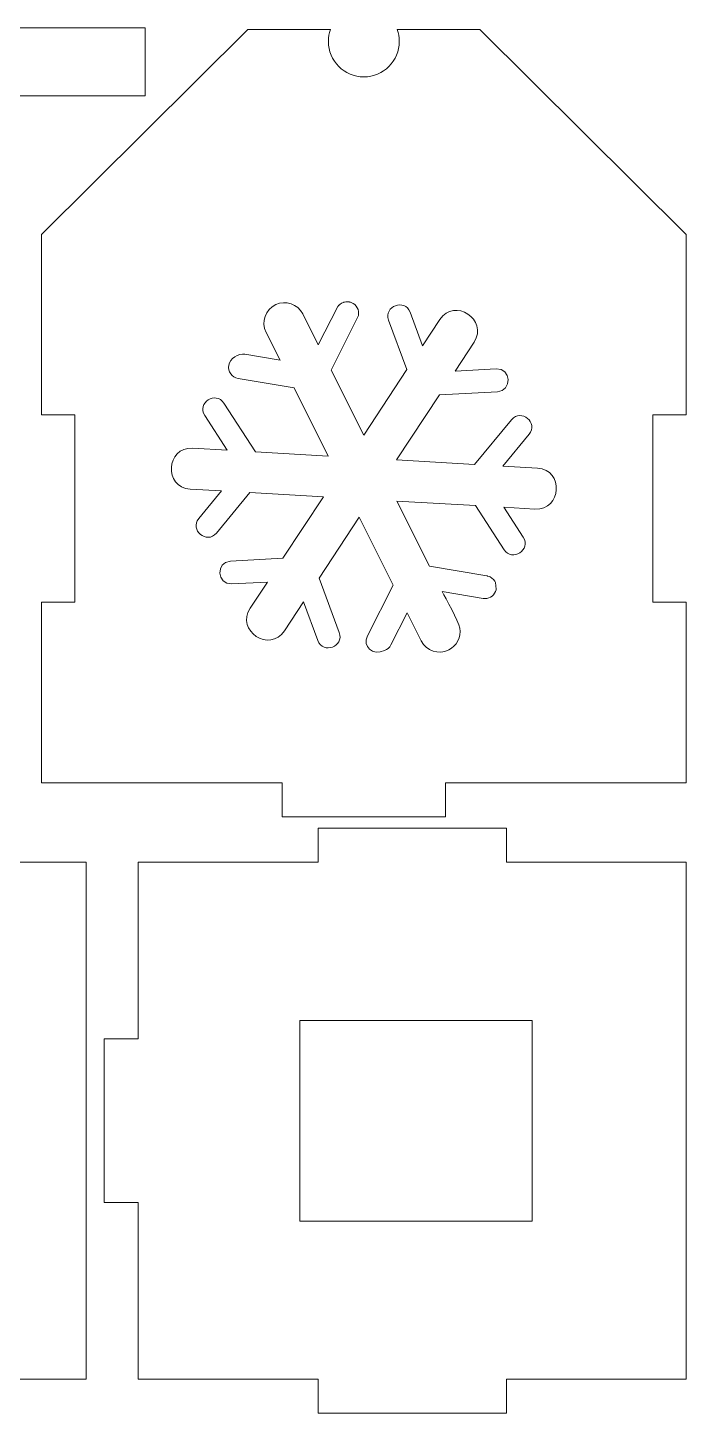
# Model space of a CAD drawing. Header units: centimetres. Extents: x -37 to 30, y -73 to 69.
# Drawn here: x 18.58 to 30.18, y -28.63 to -4.25 of the extents above; entities that cross this region are included whole.
import ezdxf

# ---------------------------------------------------------------- set-up
doc = ezdxf.new("R2010")
doc.units = ezdxf.units.CM
doc.header["$MEASUREMENT"] = 0
doc.layers.add('layer 1', color=7, linetype='Continuous')

msp = doc.modelspace()

# ---------------------------------------------------------------- linework, layer by layer
at = {"layer": 'layer 1', "color": 2, "lineweight": 9}
msp.add_open_spline([(20.65415, -5.44808), (20.65415, -5.44808), (19.74033, -5.44808), (19.74033, -5.44808), (19.74033, -5.44808), (19.74033, -5.44808), (18.65225, -5.44808), (18.65225, -5.44808), (18.65225, -5.44808), (18.65225, -5.44808), (17.41477, -5.44808), (17.41477, -5.44808), (17.41477, -5.44808), (17.41477, -5.44808), (17.41477, -8.49022), (17.41477, -8.49022), (17.41477, -8.49022), (17.41477, -8.81158), (17.37159, -9.1213), (17.29191, -9.41146), (17.29191, -9.41146), (17.66329, -9.46982), (17.94735, -9.7889), (17.94735, -10.17368), (17.94735, -10.17368), (17.94735, -10.59988), (17.59891, -10.94552), (17.16931, -10.94552), (17.16931, -10.94552), (17.13793, -10.94552), (17.10703, -10.9436), (17.07661, -10.94002), (17.07661, -10.94002), (17.08955, -10.9958), (17.09635, -11.05386), (17.09635, -11.1135), (17.09635, -11.1135), (17.09635, -11.5397), (16.74791, -11.88534), (16.31831, -11.88534), (16.31831, -11.88534), (16.18897, -11.88534), (16.06697, -11.85398), (15.95965, -11.79856), (15.95965, -11.79856), (15.85223, -12.24174), (15.45471, -12.57302), (14.97753, -12.58338), (14.97753, -12.58338), (14.50035, -12.57302), (14.10283, -12.24174), (13.99541, -11.79856), (13.99541, -11.79856), (13.88809, -11.85398), (13.76609, -11.88534), (13.63675, -11.88534), (13.63675, -11.88534), (13.20715, -11.88534), (12.85871, -11.5397), (12.85871, -11.1135), (12.85871, -11.1135), (12.85871, -11.05386), (12.86551, -10.9958), (12.87845, -10.94002), (12.87845, -10.94002), (12.84803, -10.9436), (12.81713, -10.94552), (12.78575, -10.94552), (12.78575, -10.94552), (12.35615, -10.94552), (12.00771, -10.59988), (12.00771, -10.17368), (12.00771, -10.17368), (12.00771, -9.7889), (12.29177, -9.46982), (12.66315, -9.41146), (12.66315, -9.41146), (12.58347, -9.1213), (12.54029, -8.81158), (12.54029, -8.49022), (12.54029, -8.49022), (12.54029, -8.49022), (12.54029, -5.44808), (12.54029, -5.44808), (12.54029, -5.44808), (12.54029, -5.44808), (10.72901, -5.44808), (10.72901, -5.44808), (10.72901, -5.44808), (10.72901, -5.44808), (10.21473, -5.44808), (10.21473, -5.44808), (10.21473, -5.44808), (10.21473, -5.44808), (9.30091, -5.44808), (9.30091, -5.44808), (9.30091, -5.44808), (9.30091, -5.44808), (9.30091, -4.53222), (9.30091, -4.53222), (9.30091, -4.53222), (9.30091, -4.53222), (9.30091, -4.24808), (9.30091, -4.24808), (9.30091, -4.24808), (9.30091, -4.24808), (14.97753, -4.24808), (14.97753, -4.24808), (14.97753, -4.24808), (14.97753, -4.24808), (20.65415, -4.24808), (20.65415, -4.24808), (20.65415, -4.24808), (20.65415, -4.24808), (20.65415, -4.53222), (20.65415, -4.53222), (20.65415, -4.53222), (20.65415, -4.53222), (20.65415, -5.44808), (20.65415, -5.44808)], degree=3, knots=[0, 0, 0, 0, 0.03225806, 0.03225806, 0.03225806, 0.03225806, 0.06451613, 0.06451613, 0.06451613, 0.06451613, 0.09677419, 0.09677419, 0.09677419, 0.09677419, 0.12903226, 0.12903226, 0.12903226, 0.12903226, 0.16129032, 0.16129032, 0.16129032, 0.16129032, 0.19354839, 0.19354839, 0.19354839, 0.19354839, 0.22580645, 0.22580645, 0.22580645, 0.22580645, 0.25806452, 0.25806452, 0.25806452, 0.25806452, 0.29032258, 0.29032258, 0.29032258, 0.29032258, 0.32258065, 0.32258065, 0.32258065, 0.32258065, 0.35483871, 0.35483871, 0.35483871, 0.35483871, 0.38709677, 0.38709677, 0.38709677, 0.38709677, 0.41935484, 0.41935484, 0.41935484, 0.41935484, 0.4516129, 0.4516129, 0.4516129, 0.4516129, 0.48387097, 0.48387097, 0.48387097, 0.48387097, 0.51612903, 0.51612903, 0.51612903, 0.51612903, 0.5483871, 0.5483871, 0.5483871, 0.5483871, 0.58064516, 0.58064516, 0.58064516, 0.58064516, 0.61290323, 0.61290323, 0.61290323, 0.61290323, 0.64516129, 0.64516129, 0.64516129, 0.64516129, 0.67741935, 0.67741935, 0.67741935, 0.67741935, 0.70967742, 0.70967742, 0.70967742, 0.70967742, 0.74193548, 0.74193548, 0.74193548, 0.74193548, 0.77419355, 0.77419355, 0.77419355, 0.77419355, 0.80645161, 0.80645161, 0.80645161, 0.80645161, 0.83870968, 0.83870968, 0.83870968, 0.83870968, 0.87096774, 0.87096774, 0.87096774, 0.87096774, 0.90322581, 0.90322581, 0.90322581, 0.90322581, 0.93548387, 0.93548387, 0.93548387, 0.93548387, 1, 1, 1, 1], dxfattribs=at)
at = {"layer": 'layer 1', "color": 250, "lineweight": 9}
for points, knots in [([(30.17761, -7.88648), (30.17761, -7.88648), (26.54251, -4.28056), (26.54251, -4.28056), (26.54251, -4.28056), (26.54251, -4.28056), (25.08929, -4.28056), (25.08929, -4.28056), (25.08929, -4.28056), (25.11241, -4.3458), (25.12505, -4.416), (25.12505, -4.48916), (25.12505, -4.48916), (25.12505, -4.83378), (24.84559, -5.11324), (24.50097, -5.11324), (24.50097, -5.11324), (24.15635, -5.11324), (23.87689, -4.83378), (23.87689, -4.48916), (23.87689, -4.48916), (23.87689, -4.416), (23.88953, -4.3458), (23.91265, -4.28056), (23.91265, -4.28056), (23.91265, -4.28056), (22.45943, -4.28056), (22.45943, -4.28056), (22.45943, -4.28056), (22.45943, -4.28056), (18.82433, -7.88648), (18.82433, -7.88648), (18.82433, -7.88648), (18.82433, -7.88648), (18.82433, -11.06138), (18.82433, -11.06138), (18.82433, -11.06138), (18.82433, -11.06138), (19.41511, -11.06138), (19.41511, -11.06138), (19.41511, -11.06138), (19.41511, -11.06138), (19.41511, -14.35938), (19.41511, -14.35938), (19.41511, -14.35938), (19.41511, -14.35938), (18.82433, -14.35938), (18.82433, -14.35938), (18.82433, -14.35938), (18.82433, -14.35938), (18.82433, -17.5343), (18.82433, -17.5343), (18.82433, -17.5343), (18.82433, -17.5343), (23.06121, -17.5343), (23.06121, -17.5343), (23.06121, -17.5343), (23.06121, -17.5343), (23.06121, -18.1343), (23.06121, -18.1343), (23.06121, -18.1343), (23.06121, -18.1343), (25.94073, -18.1343), (25.94073, -18.1343), (25.94073, -18.1343), (25.94073, -18.1343), (25.94073, -17.5343), (25.94073, -17.5343), (25.94073, -17.5343), (25.94073, -17.5343), (30.17761, -17.5343), (30.17761, -17.5343), (30.17761, -17.5343), (30.17761, -17.5343), (30.17761, -14.35938), (30.17761, -14.35938), (30.17761, -14.35938), (30.17761, -14.35938), (29.58683, -14.35938), (29.58683, -14.35938), (29.58683, -14.35938), (29.58683, -14.35938), (29.58683, -11.06138), (29.58683, -11.06138), (29.58683, -11.06138), (29.58683, -11.06138), (30.17761, -11.06138), (30.17761, -11.06138), (30.17761, -11.06138), (30.17761, -11.06138), (30.17761, -7.88648), (30.17761, -7.88648)], [0, 0, 0, 0, 0.04166667, 0.04166667, 0.04166667, 0.04166667, 0.08333333, 0.08333333, 0.08333333, 0.08333333, 0.125, 0.125, 0.125, 0.125, 0.16666667, 0.16666667, 0.16666667, 0.16666667, 0.20833333, 0.20833333, 0.20833333, 0.20833333, 0.25, 0.25, 0.25, 0.25, 0.29166667, 0.29166667, 0.29166667, 0.29166667, 0.33333333, 0.33333333, 0.33333333, 0.33333333, 0.375, 0.375, 0.375, 0.375, 0.41666667, 0.41666667, 0.41666667, 0.41666667, 0.45833333, 0.45833333, 0.45833333, 0.45833333, 0.5, 0.5, 0.5, 0.5, 0.54166667, 0.54166667, 0.54166667, 0.54166667, 0.58333333, 0.58333333, 0.58333333, 0.58333333, 0.625, 0.625, 0.625, 0.625, 0.66666667, 0.66666667, 0.66666667, 0.66666667, 0.70833333, 0.70833333, 0.70833333, 0.70833333, 0.75, 0.75, 0.75, 0.75, 0.79166667, 0.79166667, 0.79166667, 0.79166667, 0.83333333, 0.83333333, 0.83333333, 0.83333333, 0.875, 0.875, 0.875, 0.875, 0.91666667, 0.91666667, 0.91666667, 0.91666667, 1, 1, 1, 1]), ([(22.49605, -12.42916), (22.49605, -12.42916), (23.78851, -12.5037), (23.78851, -12.5037), (23.78851, -12.5037), (23.78851, -12.5037), (23.07771, -13.58566), (23.07771, -13.58566), (23.07771, -13.58566), (23.07771, -13.58566), (22.15263, -13.63486), (22.15263, -13.63486), (22.15263, -13.63486), (21.89105, -13.64882), (21.91257, -14.05134), (22.17409, -14.03734), (22.17409, -14.03734), (22.17409, -14.03734), (22.80305, -14.0039), (22.80305, -14.0039), (22.80305, -14.0039), (22.80305, -14.0039), (22.50049, -14.46452), (22.50049, -14.46452), (22.50049, -14.46452), (22.24079, -14.85996), (22.84409, -15.25604), (23.10381, -14.86076), (23.10381, -14.86076), (23.10381, -14.86076), (23.43787, -14.35214), (23.43787, -14.35214), (23.43787, -14.35214), (23.43787, -14.35214), (23.69075, -15.03364), (23.69075, -15.03364), (23.69075, -15.03364), (23.78183, -15.27912), (24.15973, -15.13916), (24.06863, -14.8935), (24.06863, -14.8935), (24.06863, -14.8935), (23.71257, -13.93392), (23.71257, -13.93392), (23.71257, -13.93392), (23.71257, -13.93392), (24.41661, -12.86222), (24.41661, -12.86222), (24.41661, -12.86222), (24.41661, -12.86222), (25.01943, -14.0609), (25.01943, -14.0609), (25.01943, -14.0609), (25.01943, -14.0609), (24.56641, -14.95158), (24.56641, -14.95158), (24.56641, -14.95158), (24.47269, -15.13584), (24.65761, -15.31032), (24.86221, -15.20752), (24.86221, -15.20752), (24.91077, -15.1914), (24.95323, -15.15688), (24.97819, -15.10792), (24.97819, -15.10792), (24.97819, -15.10792), (25.26363, -14.54648), (25.26363, -14.54648), (25.26363, -14.54648), (25.26363, -14.54648), (25.51127, -15.0388), (25.51127, -15.0388), (25.51127, -15.0388), (25.60047, -15.2162), (25.81843, -15.28826), (25.99583, -15.19906), (25.99583, -15.19906), (26.13393, -15.12872), (26.21635, -14.9714), (26.18969, -14.81748), (26.18969, -14.81748), (26.16665, -14.68408), (25.93981, -14.28444), (25.88267, -14.1708), (25.88267, -14.1708), (25.88267, -14.1708), (26.59931, -14.29264), (26.59931, -14.29264), (26.59931, -14.29264), (26.69141, -14.30716), (26.78227, -14.25734), (26.81903, -14.17164), (26.81903, -14.17164), (26.81903, -14.17164), (26.82089, -14.16696), (26.82089, -14.16696), (26.82089, -14.16696), (26.82089, -14.16696), (26.82851, -14.1429), (26.82851, -14.1429), (26.82851, -14.1429), (26.82851, -14.1429), (26.83159, -14.12782), (26.83159, -14.12782), (26.83159, -14.12782), (26.83159, -14.12782), (26.81659, -14.011), (26.81659, -14.011), (26.81659, -14.011), (26.81659, -14.011), (26.80515, -13.9896), (26.80515, -13.9896), (26.80515, -13.9896), (26.80515, -13.9896), (26.78207, -13.9586), (26.78207, -13.9586), (26.78207, -13.9586), (26.78207, -13.9586), (26.77537, -13.95152), (26.77537, -13.95152), (26.77537, -13.95152), (26.77537, -13.95152), (26.76103, -13.93842), (26.76103, -13.93842), (26.76103, -13.93842), (26.76103, -13.93842), (26.75723, -13.93538), (26.75723, -13.93538), (26.75723, -13.93538), (26.75723, -13.93538), (26.75335, -13.93238), (26.75335, -13.93238), (26.75335, -13.93238), (26.75335, -13.93238), (26.72425, -13.91418), (26.72425, -13.91418), (26.72425, -13.91418), (26.72425, -13.91418), (26.70605, -13.90606), (26.70605, -13.90606), (26.70605, -13.90606), (26.70605, -13.90606), (26.68201, -13.89832), (26.68201, -13.89832), (26.68201, -13.89832), (26.68201, -13.89832), (26.67699, -13.89718), (26.67699, -13.89718), (26.67699, -13.89718), (26.67699, -13.89718), (26.67193, -13.89604), (26.67193, -13.89604), (26.67193, -13.89604), (26.67193, -13.89604), (26.66681, -13.89522), (26.66681, -13.89522), (26.66681, -13.89522), (26.66681, -13.89522), (25.65787, -13.72378), (25.65787, -13.72378), (25.65787, -13.72378), (25.65787, -13.72378), (25.08173, -12.5783), (25.08173, -12.5783), (25.08173, -12.5783), (25.08173, -12.5783), (26.46433, -12.65802), (26.46433, -12.65802), (26.46433, -12.65802), (26.46433, -12.65802), (26.96949, -13.43456), (26.96949, -13.43456), (26.96949, -13.43456), (27.11245, -13.65416), (27.45009, -13.43418), (27.30733, -13.21478), (27.30733, -13.21478), (27.30733, -13.21478), (26.96383, -12.68678), (26.96383, -12.68678), (26.96383, -12.68678), (26.96383, -12.68678), (27.51403, -12.71848), (27.51403, -12.71848), (27.51403, -12.71848), (27.98619, -12.7457), (28.02777, -12.02514), (27.55561, -11.99792), (27.55561, -11.99792), (27.55561, -11.99792), (26.94801, -11.96288), (26.94801, -11.96288), (26.94801, -11.96288), (26.94801, -11.96288), (27.41181, -11.40314), (27.41181, -11.40314), (27.41181, -11.40314), (27.57891, -11.20158), (27.26859, -10.94424), (27.10143, -11.14594), (27.10143, -11.14594), (27.10143, -11.14594), (26.44851, -11.9341), (26.44851, -11.9341), (26.44851, -11.9341), (26.44851, -11.9341), (25.07817, -11.85508), (25.07817, -11.85508), (25.07817, -11.85508), (25.07817, -11.85508), (25.83179, -10.70782), (25.83179, -10.70782), (25.83179, -10.70782), (25.83179, -10.70782), (26.85381, -10.65354), (26.85381, -10.65354), (26.85381, -10.65354), (27.11547, -10.63962), (27.09383, -10.23714), (26.83237, -10.25108), (26.83237, -10.25108), (26.83237, -10.25108), (26.10647, -10.28964), (26.10647, -10.28964), (26.10647, -10.28964), (26.10647, -10.28964), (26.44065, -9.781), (26.44065, -9.781), (26.44065, -9.781), (26.70031, -9.38566), (26.09703, -8.98944), (25.83735, -9.38476), (25.83735, -9.38476), (25.83735, -9.38476), (25.53479, -9.84532), (25.53479, -9.84532), (25.53479, -9.84532), (25.53479, -9.84532), (25.31569, -9.25476), (25.31569, -9.25476), (25.31569, -9.25476), (25.22465, -9.00932), (24.84677, -9.14924), (24.93781, -9.39496), (24.93781, -9.39496), (24.93781, -9.39496), (25.26001, -10.26352), (25.26001, -10.26352), (25.26001, -10.26352), (25.26001, -10.26352), (24.49971, -11.42102), (24.49971, -11.42102), (24.49971, -11.42102), (24.49971, -11.42102), (23.92359, -10.27546), (23.92359, -10.27546), (23.92359, -10.27546), (23.92359, -10.27546), (24.40459, -9.3155), (24.40459, -9.3155), (24.40459, -9.3155), (24.42467, -9.22008), (24.37317, -9.11872), (24.28039, -9.08388), (24.28039, -9.08388), (24.28039, -9.08388), (24.26607, -9.079), (24.26607, -9.079), (24.26607, -9.079), (24.26607, -9.079), (24.25641, -9.07632), (24.25641, -9.07632), (24.25641, -9.07632), (24.25641, -9.07632), (24.25149, -9.07516), (24.25149, -9.07516), (24.25149, -9.07516), (24.25149, -9.07516), (24.24661, -9.07416), (24.24661, -9.07416), (24.24661, -9.07416), (24.24661, -9.07416), (24.23687, -9.07244), (24.23687, -9.07244), (24.23687, -9.07244), (24.23687, -9.07244), (24.22703, -9.0714), (24.22703, -9.0714), (24.22703, -9.0714), (24.22703, -9.0714), (24.22221, -9.07088), (24.22221, -9.07088), (24.22221, -9.07088), (24.22221, -9.07088), (24.21735, -9.07068), (24.21735, -9.07068), (24.21735, -9.07068), (24.21735, -9.07068), (24.19289, -9.07112), (24.19289, -9.07112), (24.19289, -9.07112), (24.19289, -9.07112), (24.18807, -9.07148), (24.18807, -9.07148), (24.18807, -9.07148), (24.18807, -9.07148), (24.18325, -9.07208), (24.18325, -9.07208), (24.18325, -9.07208), (24.18325, -9.07208), (24.15949, -9.07646), (24.15949, -9.07646), (24.15949, -9.07646), (24.15949, -9.07646), (24.15009, -9.07906), (24.15009, -9.07906), (24.15009, -9.07906), (24.15009, -9.07906), (24.14543, -9.08048), (24.14543, -9.08048), (24.14543, -9.08048), (24.14543, -9.08048), (24.14093, -9.08202), (24.14093, -9.08202), (24.14093, -9.08202), (24.14093, -9.08202), (24.13637, -9.0837), (24.13637, -9.0837), (24.13637, -9.0837), (24.13637, -9.0837), (24.12735, -9.08738), (24.12735, -9.08738), (24.12735, -9.08738), (24.12735, -9.08738), (24.12295, -9.08934), (24.12295, -9.08934), (24.12295, -9.08934), (24.12295, -9.08934), (24.10581, -9.0984), (24.10581, -9.0984), (24.10581, -9.0984), (24.10581, -9.0984), (24.10161, -9.10094), (24.10161, -9.10094), (24.10161, -9.10094), (24.10161, -9.10094), (24.09755, -9.10356), (24.09755, -9.10356), (24.09755, -9.10356), (24.09755, -9.10356), (24.09347, -9.10622), (24.09347, -9.10622), (24.09347, -9.10622), (24.09347, -9.10622), (24.08559, -9.11192), (24.08559, -9.11192), (24.08559, -9.11192), (24.08559, -9.11192), (24.08169, -9.11496), (24.08169, -9.11496), (24.08169, -9.11496), (24.08169, -9.11496), (24.07787, -9.11806), (24.07787, -9.11806), (24.07787, -9.11806), (24.07787, -9.11806), (24.07045, -9.1246), (24.07045, -9.1246), (24.07045, -9.1246), (24.07045, -9.1246), (24.06693, -9.12796), (24.06693, -9.12796), (24.06693, -9.12796), (24.06693, -9.12796), (24.06349, -9.13144), (24.06349, -9.13144), (24.06349, -9.13144), (24.06349, -9.13144), (24.05671, -9.13876), (24.05671, -9.13876), (24.05671, -9.13876), (24.05671, -9.13876), (24.05031, -9.14638), (24.05031, -9.14638), (24.05031, -9.14638), (24.05031, -9.14638), (24.04421, -9.15438), (24.04421, -9.15438), (24.04421, -9.15438), (24.04421, -9.15438), (23.69877, -9.82848), (23.69877, -9.82848), (23.69877, -9.82848), (23.69877, -9.82848), (23.42529, -9.28478), (23.42529, -9.28478), (23.42529, -9.28478), (23.33739, -9.11164), (23.12529, -9.04052), (22.94947, -9.12022), (22.94947, -9.12022), (22.76805, -9.20958), (22.68837, -9.42596), (22.78047, -9.6091), (22.78047, -9.6091), (22.78047, -9.6091), (23.02809, -10.10148), (23.02809, -10.10148), (23.02809, -10.10148), (23.02809, -10.10148), (22.40715, -9.99586), (22.40715, -9.99586), (22.40715, -9.99586), (22.29221, -9.97624), (22.14219, -10.07034), (22.12229, -10.18716), (22.12229, -10.18716), (22.10369, -10.2965), (22.17781, -10.40094), (22.28707, -10.41956), (22.28707, -10.41956), (22.28707, -10.41956), (23.27229, -10.58696), (23.27229, -10.58696), (23.27229, -10.58696), (23.27229, -10.58696), (23.87515, -11.7857), (23.87515, -11.7857), (23.87515, -11.7857), (23.87515, -11.7857), (22.59501, -11.71184), (22.59501, -11.71184), (22.59501, -11.71184), (22.59501, -11.71184), (22.03699, -10.85388), (22.03699, -10.85388), (22.03699, -10.85388), (21.89401, -10.63428), (21.55633, -10.85418), (21.69911, -11.0737), (21.69911, -11.0737), (21.69911, -11.0737), (22.09549, -11.68304), (22.09549, -11.68304), (22.09549, -11.68304), (22.09549, -11.68304), (21.48797, -11.648), (21.48797, -11.648), (21.48797, -11.648), (21.01577, -11.62078), (20.97409, -12.34128), (21.44637, -12.36856), (21.44637, -12.36856), (21.44637, -12.36856), (21.99653, -12.40034), (21.99653, -12.40034), (21.99653, -12.40034), (21.99653, -12.40034), (21.59467, -12.8853), (21.59467, -12.8853), (21.59467, -12.8853), (21.42753, -13.08688), (21.73781, -13.34418), (21.90503, -13.1425), (21.90503, -13.1425), (21.90503, -13.1425), (22.49605, -12.42916), (22.49605, -12.42916)], [0, 0, 0, 0, 0.00847458, 0.00847458, 0.00847458, 0.00847458, 0.01694915, 0.01694915, 0.01694915, 0.01694915, 0.02542373, 0.02542373, 0.02542373, 0.02542373, 0.03389831, 0.03389831, 0.03389831, 0.03389831, 0.04237288, 0.04237288, 0.04237288, 0.04237288, 0.05084746, 0.05084746, 0.05084746, 0.05084746, 0.05932203, 0.05932203, 0.05932203, 0.05932203, 0.06779661, 0.06779661, 0.06779661, 0.06779661, 0.07627119, 0.07627119, 0.07627119, 0.07627119, 0.08474576, 0.08474576, 0.08474576, 0.08474576, 0.09322034, 0.09322034, 0.09322034, 0.09322034, 0.10169492, 0.10169492, 0.10169492, 0.10169492, 0.11016949, 0.11016949, 0.11016949, 0.11016949, 0.11864407, 0.11864407, 0.11864407, 0.11864407, 0.12711864, 0.12711864, 0.12711864, 0.12711864, 0.13559322, 0.13559322, 0.13559322, 0.13559322, 0.1440678, 0.1440678, 0.1440678, 0.1440678, 0.15254237, 0.15254237, 0.15254237, 0.15254237, 0.16101695, 0.16101695, 0.16101695, 0.16101695, 0.16949153, 0.16949153, 0.16949153, 0.16949153, 0.1779661, 0.1779661, 0.1779661, 0.1779661, 0.18644068, 0.18644068, 0.18644068, 0.18644068, 0.19491525, 0.19491525, 0.19491525, 0.19491525, 0.20338983, 0.20338983, 0.20338983, 0.20338983, 0.21186441, 0.21186441, 0.21186441, 0.21186441, 0.22033898, 0.22033898, 0.22033898, 0.22033898, 0.22881356, 0.22881356, 0.22881356, 0.22881356, 0.23728814, 0.23728814, 0.23728814, 0.23728814, 0.24576271, 0.24576271, 0.24576271, 0.24576271, 0.25423729, 0.25423729, 0.25423729, 0.25423729, 0.26271186, 0.26271186, 0.26271186, 0.26271186, 0.27118644, 0.27118644, 0.27118644, 0.27118644, 0.27966102, 0.27966102, 0.27966102, 0.27966102, 0.28813559, 0.28813559, 0.28813559, 0.28813559, 0.29661017, 0.29661017, 0.29661017, 0.29661017, 0.30508475, 0.30508475, 0.30508475, 0.30508475, 0.31355932, 0.31355932, 0.31355932, 0.31355932, 0.3220339, 0.3220339, 0.3220339, 0.3220339, 0.33050847, 0.33050847, 0.33050847, 0.33050847, 0.33898305, 0.33898305, 0.33898305, 0.33898305, 0.34745763, 0.34745763, 0.34745763, 0.34745763, 0.3559322, 0.3559322, 0.3559322, 0.3559322, 0.36440678, 0.36440678, 0.36440678, 0.36440678, 0.37288136, 0.37288136, 0.37288136, 0.37288136, 0.38135593, 0.38135593, 0.38135593, 0.38135593, 0.38983051, 0.38983051, 0.38983051, 0.38983051, 0.39830508, 0.39830508, 0.39830508, 0.39830508, 0.40677966, 0.40677966, 0.40677966, 0.40677966, 0.41525424, 0.41525424, 0.41525424, 0.41525424, 0.42372881, 0.42372881, 0.42372881, 0.42372881, 0.43220339, 0.43220339, 0.43220339, 0.43220339, 0.44067797, 0.44067797, 0.44067797, 0.44067797, 0.44915254, 0.44915254, 0.44915254, 0.44915254, 0.45762712, 0.45762712, 0.45762712, 0.45762712, 0.46610169, 0.46610169, 0.46610169, 0.46610169, 0.47457627, 0.47457627, 0.47457627, 0.47457627, 0.48305085, 0.48305085, 0.48305085, 0.48305085, 0.49152542, 0.49152542, 0.49152542, 0.49152542, 0.5, 0.5, 0.5, 0.5, 0.50847458, 0.50847458, 0.50847458, 0.50847458, 0.51694915, 0.51694915, 0.51694915, 0.51694915, 0.52542373, 0.52542373, 0.52542373, 0.52542373, 0.53389831, 0.53389831, 0.53389831, 0.53389831, 0.54237288, 0.54237288, 0.54237288, 0.54237288, 0.55084746, 0.55084746, 0.55084746, 0.55084746, 0.55932203, 0.55932203, 0.55932203, 0.55932203, 0.56779661, 0.56779661, 0.56779661, 0.56779661, 0.57627119, 0.57627119, 0.57627119, 0.57627119, 0.58474576, 0.58474576, 0.58474576, 0.58474576, 0.59322034, 0.59322034, 0.59322034, 0.59322034, 0.60169492, 0.60169492, 0.60169492, 0.60169492, 0.61016949, 0.61016949, 0.61016949, 0.61016949, 0.61864407, 0.61864407, 0.61864407, 0.61864407, 0.62711864, 0.62711864, 0.62711864, 0.62711864, 0.63559322, 0.63559322, 0.63559322, 0.63559322, 0.6440678, 0.6440678, 0.6440678, 0.6440678, 0.65254237, 0.65254237, 0.65254237, 0.65254237, 0.66101695, 0.66101695, 0.66101695, 0.66101695, 0.66949153, 0.66949153, 0.66949153, 0.66949153, 0.6779661, 0.6779661, 0.6779661, 0.6779661, 0.68644068, 0.68644068, 0.68644068, 0.68644068, 0.69491525, 0.69491525, 0.69491525, 0.69491525, 0.70338983, 0.70338983, 0.70338983, 0.70338983, 0.71186441, 0.71186441, 0.71186441, 0.71186441, 0.72033898, 0.72033898, 0.72033898, 0.72033898, 0.72881356, 0.72881356, 0.72881356, 0.72881356, 0.73728814, 0.73728814, 0.73728814, 0.73728814, 0.74576271, 0.74576271, 0.74576271, 0.74576271, 0.75423729, 0.75423729, 0.75423729, 0.75423729, 0.76271186, 0.76271186, 0.76271186, 0.76271186, 0.77118644, 0.77118644, 0.77118644, 0.77118644, 0.77966102, 0.77966102, 0.77966102, 0.77966102, 0.78813559, 0.78813559, 0.78813559, 0.78813559, 0.79661017, 0.79661017, 0.79661017, 0.79661017, 0.80508475, 0.80508475, 0.80508475, 0.80508475, 0.81355932, 0.81355932, 0.81355932, 0.81355932, 0.8220339, 0.8220339, 0.8220339, 0.8220339, 0.83050847, 0.83050847, 0.83050847, 0.83050847, 0.83898305, 0.83898305, 0.83898305, 0.83898305, 0.84745763, 0.84745763, 0.84745763, 0.84745763, 0.8559322, 0.8559322, 0.8559322, 0.8559322, 0.86440678, 0.86440678, 0.86440678, 0.86440678, 0.87288136, 0.87288136, 0.87288136, 0.87288136, 0.88135593, 0.88135593, 0.88135593, 0.88135593, 0.88983051, 0.88983051, 0.88983051, 0.88983051, 0.89830508, 0.89830508, 0.89830508, 0.89830508, 0.90677966, 0.90677966, 0.90677966, 0.90677966, 0.91525424, 0.91525424, 0.91525424, 0.91525424, 0.92372881, 0.92372881, 0.92372881, 0.92372881, 0.93220339, 0.93220339, 0.93220339, 0.93220339, 0.94067797, 0.94067797, 0.94067797, 0.94067797, 0.94915254, 0.94915254, 0.94915254, 0.94915254, 0.95762712, 0.95762712, 0.95762712, 0.95762712, 0.96610169, 0.96610169, 0.96610169, 0.96610169, 0.97457627, 0.97457627, 0.97457627, 0.97457627, 0.98305085, 0.98305085, 0.98305085, 0.98305085, 1, 1, 1, 1]), ([(19.61019, -23.4838), (19.61019, -23.4838), (19.61019, -28.03202), (19.61019, -28.03202), (19.61019, -28.03202), (19.61019, -28.03202), (16.44531, -28.03202), (16.44531, -28.03202), (16.44531, -28.03202), (16.44531, -28.03202), (16.44531, -28.63202), (16.44531, -28.63202), (16.44531, -28.63202), (16.44531, -28.63202), (13.12727, -28.63202), (13.12727, -28.63202), (13.12727, -28.63202), (13.12727, -28.63202), (13.12727, -28.03202), (13.12727, -28.03202), (13.12727, -28.03202), (13.12727, -28.03202), (9.96237, -28.03202), (9.96237, -28.03202), (9.96237, -28.03202), (9.96237, -28.03202), (9.96237, -24.92356), (9.96237, -24.92356), (9.96237, -24.92356), (9.96237, -24.92356), (9.36237, -24.92356), (9.36237, -24.92356), (9.36237, -24.92356), (9.36237, -24.92356), (9.36237, -22.04404), (9.36237, -22.04404), (9.36237, -22.04404), (9.36237, -22.04404), (9.96237, -22.04404), (9.96237, -22.04404), (9.96237, -22.04404), (9.96237, -22.04404), (9.96237, -18.93558), (9.96237, -18.93558), (9.96237, -18.93558), (9.96237, -18.93558), (13.12727, -18.93558), (13.12727, -18.93558), (13.12727, -18.93558), (13.12727, -18.93558), (13.12727, -18.33558), (13.12727, -18.33558), (13.12727, -18.33558), (13.12727, -18.33558), (16.44531, -18.33558), (16.44531, -18.33558), (16.44531, -18.33558), (16.44531, -18.33558), (16.44531, -18.93558), (16.44531, -18.93558), (16.44531, -18.93558), (16.44531, -18.93558), (19.61019, -18.93558), (19.61019, -18.93558), (19.61019, -18.93558), (19.61019, -18.93558), (19.61019, -23.4838), (19.61019, -23.4838)], [0, 0, 0, 0, 0.05555556, 0.05555556, 0.05555556, 0.05555556, 0.11111111, 0.11111111, 0.11111111, 0.11111111, 0.16666667, 0.16666667, 0.16666667, 0.16666667, 0.22222222, 0.22222222, 0.22222222, 0.22222222, 0.27777778, 0.27777778, 0.27777778, 0.27777778, 0.33333333, 0.33333333, 0.33333333, 0.33333333, 0.38888889, 0.38888889, 0.38888889, 0.38888889, 0.44444444, 0.44444444, 0.44444444, 0.44444444, 0.5, 0.5, 0.5, 0.5, 0.55555556, 0.55555556, 0.55555556, 0.55555556, 0.61111111, 0.61111111, 0.61111111, 0.61111111, 0.66666667, 0.66666667, 0.66666667, 0.66666667, 0.72222222, 0.72222222, 0.72222222, 0.72222222, 0.77777778, 0.77777778, 0.77777778, 0.77777778, 0.83333333, 0.83333333, 0.83333333, 0.83333333, 0.88888889, 0.88888889, 0.88888889, 0.88888889, 1, 1, 1, 1]), ([(30.17761, -23.4838), (30.17761, -23.4838), (30.17761, -28.03202), (30.17761, -28.03202), (30.17761, -28.03202), (30.17761, -28.03202), (27.01273, -28.03202), (27.01273, -28.03202), (27.01273, -28.03202), (27.01273, -28.03202), (27.01273, -28.63202), (27.01273, -28.63202), (27.01273, -28.63202), (27.01273, -28.63202), (23.69469, -28.63202), (23.69469, -28.63202), (23.69469, -28.63202), (23.69469, -28.63202), (23.69469, -28.03202), (23.69469, -28.03202), (23.69469, -28.03202), (23.69469, -28.03202), (20.52979, -28.03202), (20.52979, -28.03202), (20.52979, -28.03202), (20.52979, -28.03202), (20.52979, -24.92356), (20.52979, -24.92356), (20.52979, -24.92356), (20.52979, -24.92356), (19.92979, -24.92356), (19.92979, -24.92356), (19.92979, -24.92356), (19.92979, -24.92356), (19.92979, -22.04404), (19.92979, -22.04404), (19.92979, -22.04404), (19.92979, -22.04404), (20.52979, -22.04404), (20.52979, -22.04404), (20.52979, -22.04404), (20.52979, -22.04404), (20.52979, -18.93558), (20.52979, -18.93558), (20.52979, -18.93558), (20.52979, -18.93558), (23.69469, -18.93558), (23.69469, -18.93558), (23.69469, -18.93558), (23.69469, -18.93558), (23.69469, -18.33558), (23.69469, -18.33558), (23.69469, -18.33558), (23.69469, -18.33558), (27.01273, -18.33558), (27.01273, -18.33558), (27.01273, -18.33558), (27.01273, -18.33558), (27.01273, -18.93558), (27.01273, -18.93558), (27.01273, -18.93558), (27.01273, -18.93558), (30.17761, -18.93558), (30.17761, -18.93558), (30.17761, -18.93558), (30.17761, -18.93558), (30.17761, -23.4838), (30.17761, -23.4838)], [0, 0, 0, 0, 0.05555556, 0.05555556, 0.05555556, 0.05555556, 0.11111111, 0.11111111, 0.11111111, 0.11111111, 0.16666667, 0.16666667, 0.16666667, 0.16666667, 0.22222222, 0.22222222, 0.22222222, 0.22222222, 0.27777778, 0.27777778, 0.27777778, 0.27777778, 0.33333333, 0.33333333, 0.33333333, 0.33333333, 0.38888889, 0.38888889, 0.38888889, 0.38888889, 0.44444444, 0.44444444, 0.44444444, 0.44444444, 0.5, 0.5, 0.5, 0.5, 0.55555556, 0.55555556, 0.55555556, 0.55555556, 0.61111111, 0.61111111, 0.61111111, 0.61111111, 0.66666667, 0.66666667, 0.66666667, 0.66666667, 0.72222222, 0.72222222, 0.72222222, 0.72222222, 0.77777778, 0.77777778, 0.77777778, 0.77777778, 0.83333333, 0.83333333, 0.83333333, 0.83333333, 0.88888889, 0.88888889, 0.88888889, 0.88888889, 1, 1, 1, 1]), ([(23.37631, -23.4838), (23.37631, -23.4838), (23.37631, -25.25008), (23.37631, -25.25008), (23.37631, -25.25008), (23.37631, -25.25008), (27.46661, -25.25008), (27.46661, -25.25008), (27.46661, -25.25008), (27.46661, -25.25008), (27.46661, -23.4838), (27.46661, -23.4838), (27.46661, -23.4838), (27.46661, -23.4838), (27.46661, -21.71752), (27.46661, -21.71752), (27.46661, -21.71752), (27.46661, -21.71752), (23.37631, -21.71752), (23.37631, -21.71752), (23.37631, -21.71752), (23.37631, -21.71752), (23.37631, -23.4838), (23.37631, -23.4838)], [0, 0, 0, 0, 0.14285714, 0.14285714, 0.14285714, 0.14285714, 0.28571429, 0.28571429, 0.28571429, 0.28571429, 0.42857143, 0.42857143, 0.42857143, 0.42857143, 0.57142857, 0.57142857, 0.57142857, 0.57142857, 0.71428571, 0.71428571, 0.71428571, 0.71428571, 1, 1, 1, 1])]:
    msp.add_open_spline(points, degree=3, knots=knots, dxfattribs=at)
for points in [[(24.04415, -9.15428), (24.04415, -9.15428), (24.04415, -9.15428), (24.04415, -9.15428)], [(24.05027, -9.14632), (24.05027, -9.14632), (24.05027, -9.14632), (24.05027, -9.14632)], [(24.05667, -9.13866), (24.05667, -9.13866), (24.05667, -9.13866), (24.05667, -9.13866)], [(24.06343, -9.13136), (24.06343, -9.13136), (24.06343, -9.13136), (24.06343, -9.13136)], [(24.06691, -9.1279), (24.06691, -9.1279), (24.06691, -9.1279), (24.06691, -9.1279)], [(24.07041, -9.1245), (24.07041, -9.1245), (24.07041, -9.1245), (24.07041, -9.1245)], [(24.07783, -9.11796), (24.07783, -9.11796), (24.07783, -9.11796), (24.07783, -9.11796)], [(24.08167, -9.11488), (24.08167, -9.11488), (24.08167, -9.11488), (24.08167, -9.11488)], [(24.08553, -9.11182), (24.08553, -9.11182), (24.08553, -9.11182), (24.08553, -9.11182)], [(24.09343, -9.1061), (24.09343, -9.1061), (24.09343, -9.1061), (24.09343, -9.1061)], [(24.09749, -9.10344), (24.09749, -9.10344), (24.09749, -9.10344), (24.09749, -9.10344)], [(24.10157, -9.10088), (24.10157, -9.10088), (24.10157, -9.10088), (24.10157, -9.10088)], [(24.10577, -9.09832), (24.10577, -9.09832), (24.10577, -9.09832), (24.10577, -9.09832)], [(24.12295, -9.08934), (24.12295, -9.08934), (24.12295, -9.08934), (24.12295, -9.08934)], [(24.12735, -9.08738), (24.12735, -9.08738), (24.12735, -9.08738), (24.12735, -9.08738)], [(24.13637, -9.0837), (24.13637, -9.0837), (24.13637, -9.0837), (24.13637, -9.0837)], [(24.14093, -9.08202), (24.14093, -9.08202), (24.14093, -9.08202), (24.14093, -9.08202)], [(24.14543, -9.08048), (24.14543, -9.08048), (24.14543, -9.08048), (24.14543, -9.08048)], [(24.15009, -9.07906), (24.15009, -9.07906), (24.15009, -9.07906), (24.15009, -9.07906)], [(24.15949, -9.07646), (24.15949, -9.07646), (24.15949, -9.07646), (24.15949, -9.07646)], [(24.18325, -9.07208), (24.18325, -9.07208), (24.18325, -9.07208), (24.18325, -9.07208)], [(24.18807, -9.07148), (24.18807, -9.07148), (24.18807, -9.07148), (24.18807, -9.07148)], [(24.19289, -9.07112), (24.19289, -9.07112), (24.19289, -9.07112), (24.19289, -9.07112)], [(24.22221, -9.07088), (24.22221, -9.07088), (24.22221, -9.07088), (24.22221, -9.07088)], [(24.22703, -9.0714), (24.22703, -9.0714), (24.22703, -9.0714), (24.22703, -9.0714)], [(24.23687, -9.07244), (24.23687, -9.07244), (24.23687, -9.07244), (24.23687, -9.07244)], [(24.24661, -9.07416), (24.24661, -9.07416), (24.24661, -9.07416), (24.24661, -9.07416)], [(24.25149, -9.07516), (24.25149, -9.07516), (24.25149, -9.07516), (24.25149, -9.07516)], [(24.28039, -9.08388), (24.28039, -9.08388), (24.28039, -9.08388), (24.28039, -9.08388)], [(24.40465, -9.31556), (24.40465, -9.31556), (24.40465, -9.31556), (24.40465, -9.31556)], [(22.12229, -10.18716), (22.12229, -10.18716), (22.12229, -10.18716), (22.12229, -10.18716)], [(26.66681, -13.89522), (26.66681, -13.89522), (26.66681, -13.89522), (26.66681, -13.89522)], [(26.67193, -13.89604), (26.67193, -13.89604), (26.67193, -13.89604), (26.67193, -13.89604)], [(26.67699, -13.89718), (26.67699, -13.89718), (26.67699, -13.89718), (26.67699, -13.89718)], [(26.68201, -13.89832), (26.68201, -13.89832), (26.68201, -13.89832), (26.68201, -13.89832)], [(26.70617, -13.906), (26.70617, -13.906), (26.70617, -13.906), (26.70617, -13.906)], [(26.75345, -13.93234), (26.75345, -13.93234), (26.75345, -13.93234), (26.75345, -13.93234)], [(26.75731, -13.93538), (26.75731, -13.93538), (26.75731, -13.93538), (26.75731, -13.93538)], [(26.76109, -13.93838), (26.76109, -13.93838), (26.76109, -13.93838), (26.76109, -13.93838)], [(26.77545, -13.95148), (26.77545, -13.95148), (26.77545, -13.95148), (26.77545, -13.95148)], [(26.78213, -13.95854), (26.78213, -13.95854), (26.78213, -13.95854), (26.78213, -13.95854)], [(26.80527, -13.98954), (26.80527, -13.98954), (26.80527, -13.98954), (26.80527, -13.98954)], [(26.81659, -14.011), (26.81659, -14.011), (26.81659, -14.011), (26.81659, -14.011)], [(26.81903, -14.17164), (26.81903, -14.17164), (26.81903, -14.17164), (26.81903, -14.17164)], [(26.82089, -14.16696), (26.82089, -14.16696), (26.82089, -14.16696), (26.82089, -14.16696)], [(26.82851, -14.1429), (26.82851, -14.1429), (26.82851, -14.1429), (26.82851, -14.1429)]]:
    msp.add_open_spline(points, degree=3, dxfattribs=at)

doc.saveas('drawing.dxf')
